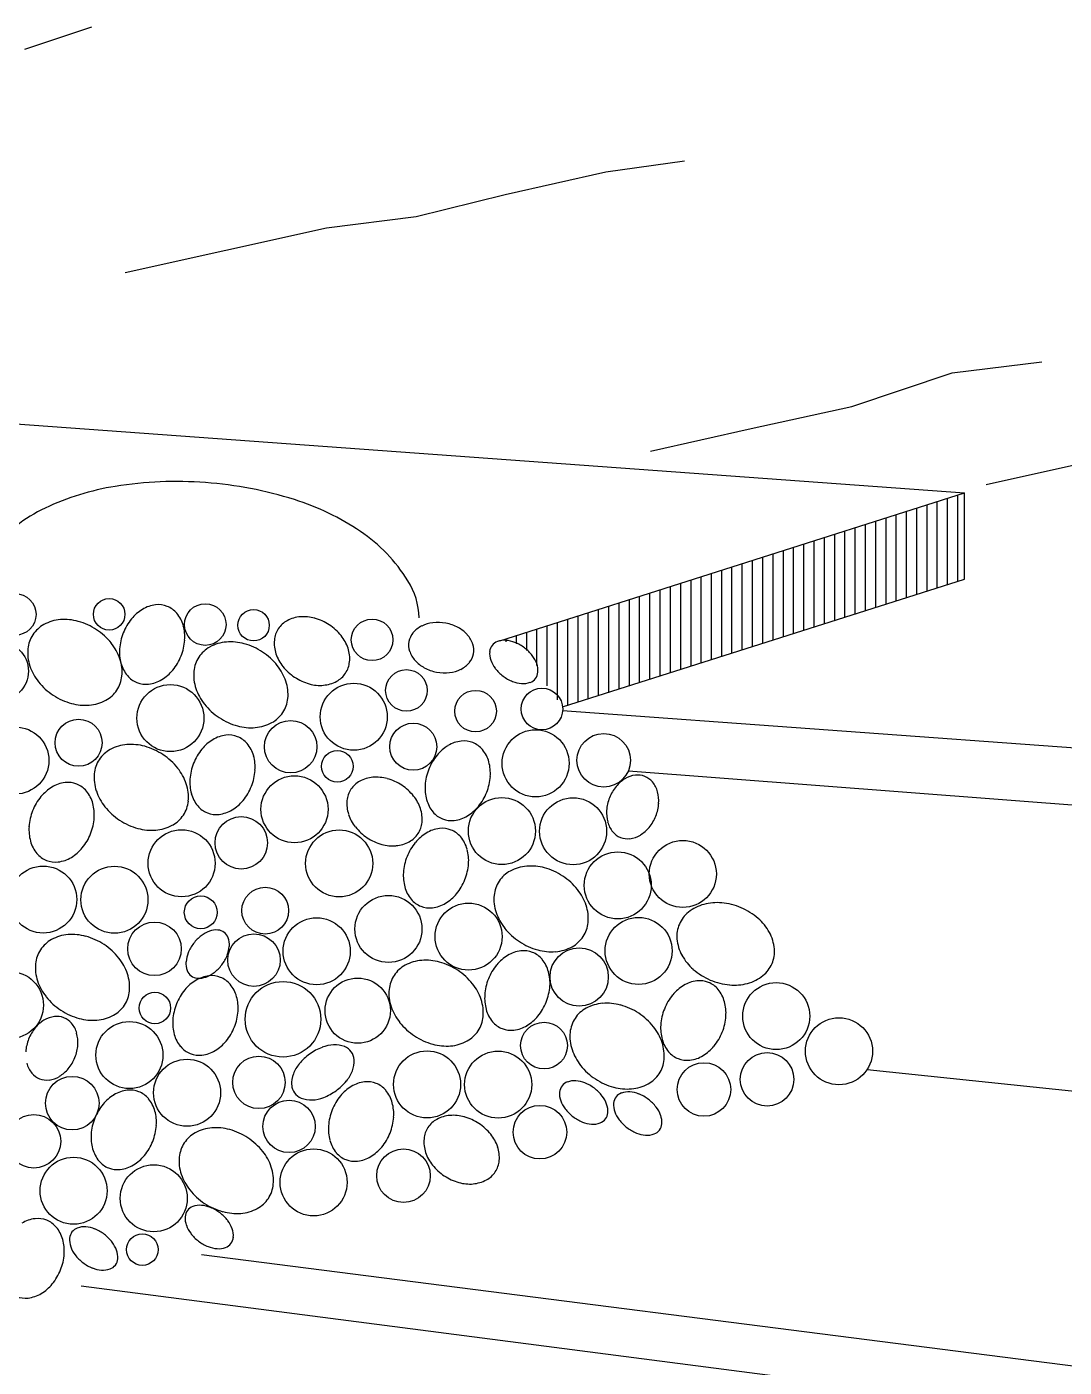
# Paper-space layout 'ESC' of a CAD drawing. Header units: feet, sheet in inches. Extents: x -1.2 to 33.8, y 0.1 to 22.9.
# Drawn here: x 29.495 to 30.417, y 6.179 to 7.371 of the extents above; entities that cross this region are included whole.
import ezdxf

# ---------------------------------------------------------------- set-up
doc = ezdxf.new("R2010")
doc.units = ezdxf.units.FT
doc.header["$MEASUREMENT"] = 0
doc.layers.add('TBLK', color=7, linetype='Continuous')

# ---------------------------------------------------------------- blocks, each defined once
blk = doc.blocks.new('ESC DET')
at = {"layer": 'TBLK'}
for p, q in [((31.1455, 7.8597), (31.2052, 7.8797)), ((31.6618, 7.7506), (31.7317, 7.7605)), ((31.5724, 7.7306), (31.6618, 7.7506)), ((31.4932, 7.7109), (31.5724, 7.7306)), ((31.2348, 7.6613), (31.4136, 7.701)), ((31.4136, 7.701), (31.4932, 7.7109)), ((30.3327, 7.5851), (31.9806, 7.4651)), ((31.9697, 7.5719), (32.0494, 7.5818)), ((31.8804, 7.5421), (31.9697, 7.5719)), ((31.791, 7.5223), (31.8804, 7.5421)), ((31.7016, 7.5023), (31.791, 7.5223)), ((31.9998, 7.4725), (32.0892, 7.4925)), ((31.5676, 7.3337), (31.9806, 7.4651)), ((31.9747, 7.3867), (31.9747, 7.4633)), ((31.9806, 7.3885), (31.9806, 7.4651)), ((31.9382, 7.3751), (31.9382, 7.4516)), ((31.9474, 7.378), (31.9474, 7.4545)), ((31.9565, 7.3809), (31.9565, 7.4574)), ((31.9656, 7.3838), (31.9656, 7.4603)), ((31.9018, 7.3634), (31.9018, 7.44)), ((31.9109, 7.3663), (31.9109, 7.4429)), ((31.92, 7.3692), (31.92, 7.4458)), ((31.9291, 7.3721), (31.9291, 7.4487)), ((31.8653, 7.3518), (31.8653, 7.4284)), ((31.8744, 7.3547), (31.8744, 7.4313)), ((31.8835, 7.3576), (31.8835, 7.4342)), ((31.8926, 7.3605), (31.8926, 7.4371)), ((31.8197, 7.3373), (31.8197, 7.4139)), ((31.8288, 7.3402), (31.8288, 7.4168)), ((31.8379, 7.3431), (31.8379, 7.4197)), ((31.847, 7.346), (31.847, 7.4226)), ((31.8561, 7.3489), (31.8561, 7.4255)), ((31.7832, 7.3257), (31.7832, 7.4023)), ((31.7923, 7.3286), (31.7923, 7.4052)), ((31.8014, 7.3315), (31.8014, 7.4081)), ((31.8105, 7.3344), (31.8105, 7.411)), ((31.7467, 7.3141), (31.7467, 7.3907)), ((31.7558, 7.317), (31.7558, 7.3936)), ((31.7649, 7.3199), (31.7649, 7.3965)), ((31.774, 7.3228), (31.774, 7.3994)), ((31.6235, 7.2749), (31.9806, 7.3885)), ((31.7102, 7.3025), (31.7102, 7.379)), ((31.7193, 7.3054), (31.7193, 7.3819)), ((31.7284, 7.3083), (31.7284, 7.3848)), ((31.7376, 7.3112), (31.7376, 7.3878)), ((31.6737, 7.2908), (31.6737, 7.3674)), ((31.6828, 7.2937), (31.6828, 7.3703)), ((31.6919, 7.2966), (31.6919, 7.3732)), ((31.7011, 7.2996), (31.7011, 7.3761)), ((31.6372, 7.2792), (31.6372, 7.3558)), ((31.6463, 7.2821), (31.6463, 7.3587)), ((31.6555, 7.285), (31.6555, 7.3616)), ((31.6646, 7.2879), (31.6646, 7.3645)), ((31.6007, 7.3116), (31.6007, 7.3442)), ((31.6098, 7.2937), (31.6098, 7.3471)), ((31.619, 7.2811), (31.619, 7.35)), ((31.6281, 7.2763), (31.6281, 7.3529)), ((31.5734, 7.3327), (31.5734, 7.3355)), ((31.5825, 7.3311), (31.5825, 7.3384)), ((31.5916, 7.325), (31.5916, 7.3413)), ((31.6235, 7.2716), (32.8505, 7.1823)), ((31.6819, 7.2179), (32.8505, 7.1286)), ((31.894, 6.9523), (32.8505, 6.8531)), ((31.3027, 6.7878), (32.8505, 6.59)), ((31.1955, 6.7601), (32.8505, 6.5457))]:
    blk.add_line(p, q, dxfattribs=at)
for centre, radius in [((31.137, 7.3571), 0.0185), ((31.2205, 7.3572), 0.014), ((31.3059, 7.3481), 0.0185), ((31.3488, 7.3475), 0.014), ((31.4542, 7.3345), 0.0185), ((31.1222, 7.3067), 0.0265), ((31.4847, 7.2895), 0.0185), ((31.2749, 7.2649), 0.0298), ((31.4379, 7.2661), 0.0298), ((31.5461, 7.2711), 0.0185), ((31.6051, 7.273), 0.0185), ((31.1933, 7.243), 0.0209), ((31.3818, 7.2395), 0.0233), ((31.4907, 7.2395), 0.0209), ((31.1371, 7.2272), 0.0298), ((31.5995, 7.2247), 0.0298), ((31.66, 7.2274), 0.0238), ((31.4233, 7.222), 0.014), ((31.3852, 7.1838), 0.0298), ((31.5695, 7.1645), 0.0298), ((31.6328, 7.1643), 0.0298), ((31.3379, 7.154), 0.0233), ((31.2849, 7.1358), 0.0298), ((31.4249, 7.1357), 0.0298), ((31.7303, 7.1263), 0.0298), ((31.6725, 7.1162), 0.0298), ((31.1619, 7.1036), 0.0298), ((31.2252, 7.1034), 0.0298), ((31.3019, 7.0922), 0.0146), ((31.3592, 7.0937), 0.0208), ((31.4687, 7.0774), 0.0298), ((31.5399, 7.0706), 0.0298), ((31.2608, 7.0597), 0.0238), ((31.4049, 7.0576), 0.0298), ((31.691, 7.0579), 0.0298), ((31.3492, 7.0497), 0.0233), ((31.6382, 7.0347), 0.0259), ((31.1323, 7.0097), 0.0298), ((31.4414, 7.0048), 0.029), ((31.2611, 7.0071), 0.014), ((31.375, 6.9971), 0.0336), ((31.8133, 6.9999), 0.0298), ((31.8691, 6.9687), 0.0298), ((31.2385, 6.9653), 0.0298), ((31.607, 6.9737), 0.0208), ((31.2897, 6.9318), 0.0298), ((31.3536, 6.941), 0.0233), ((31.503, 6.9392), 0.0298), ((31.5662, 6.939), 0.0298), ((31.8052, 6.9437), 0.0238), ((31.7491, 6.9347), 0.0238), ((31.1877, 6.9225), 0.0238), ((31.3804, 6.9018), 0.0233), ((31.6033, 6.8967), 0.0238), ((31.1536, 6.8886), 0.0238), ((31.4022, 6.8521), 0.0298), ((31.4821, 6.858), 0.0238), ((31.1889, 6.8446), 0.0298), ((31.2601, 6.8379), 0.0298), ((31.25, 6.7923), 0.014)]:
    blk.add_circle(centre, radius, dxfattribs=at)
for centre, radius, start, end in [((31.2805, 7.128), 0.3473, 85.7562, 99.0401), ((31.2805, 7.128), 0.3473, 72.4723, 85.7562), ((31.2618, 7.2454), 0.2284, 99.0401, 115.4385), ((31.2258, 7.3212), 0.1445, 115.4385, 139.7497), ((31.3163, 7.2414), 0.2284, 56.0739, 72.4723), ((31.3631, 7.311), 0.1445, 31.7627, 56.0739), ((31.429, 7.3517), 0.0671, 2.0551, 31.7627), ((31.2695, 7.3295), 0.0375, 121.1501, 140.8811), ((31.2654, 7.3363), 0.0296, 96.9668, 121.1501), ((31.2643, 7.3446), 0.0212, 68.3117, 96.9668), ((31.2643, 7.3446), 0.0212, 39.6566, 68.3117), ((31.2579, 7.3393), 0.0296, 15.4734, 39.6566), ((31.3928, 7.3256), 0.0295, 94.5496, 118.6246), ((31.3934, 7.3185), 0.0366, 74.4989, 94.5496), ((31.1756, 7.3239), 0.0275, 118.6246, 146.5917), ((31.1801, 7.3157), 0.0369, 94.5496, 118.6246), ((31.1808, 7.3069), 0.0457, 74.4989, 94.5496), ((31.1778, 7.2958), 0.0572, 56.5917, 74.4989), ((31.1778, 7.2958), 0.0572, 38.6845, 56.5917), ((31.2776, 7.3229), 0.048, 140.8811, 158.3117), ((31.2502, 7.3371), 0.0375, 355.7424, 15.4734), ((31.3892, 7.3322), 0.022, 146.5917, 174.5588), ((31.3892, 7.3322), 0.022, 118.6246, 146.5917), ((31.3909, 7.3097), 0.0457, 56.5917, 74.4989), ((31.3909, 7.3097), 0.0457, 38.6845, 56.5917), ((31.5088, 7.3256), 0.0237, 116.4332, 140.6164), ((31.5116, 7.3199), 0.03, 96.7021, 116.4332), ((31.5126, 7.3116), 0.0384, 79.2715, 96.7021), ((31.5126, 7.3116), 0.0384, 61.8409, 79.2715), ((31.5165, 7.319), 0.03, 42.1098, 61.8409), ((31.1756, 7.3239), 0.0275, 146.5917, 174.5588), ((31.1867, 7.303), 0.0457, 18.6338, 38.6845), ((31.2776, 7.3229), 0.048, 158.3117, 175.7424), ((31.2398, 7.3379), 0.048, 338.3117, 355.7424), ((31.3276, 7.2958), 0.0369, 94.5496, 118.6246), ((31.3283, 7.287), 0.0457, 74.4989, 94.5496), ((31.3253, 7.2759), 0.0572, 56.5917, 74.4989), ((31.3967, 7.3315), 0.0295, 174.5588, 198.6338), ((31.3981, 7.3154), 0.0366, 18.6338, 38.6845), ((31.5036, 7.3298), 0.017, 169.2715, 197.9266), ((31.5036, 7.3298), 0.017, 140.6164, 169.2715), ((31.5212, 7.3232), 0.0237, 17.9266, 42.1098), ((31.5276, 7.3253), 0.017, 349.2715, 17.9266), ((31.5691, 7.3232), 0.0105, 110.208, 142.7274), ((31.5718, 7.3159), 0.0183, 85.7391, 110.208), ((31.5712, 7.3079), 0.0262, 67.7896, 85.7391), ((31.5671, 7.2978), 0.0372, 52.7274, 67.7896), ((31.185, 7.323), 0.0369, 174.5588, 198.6338), ((31.2671, 7.3237), 0.0375, 175.7424, 195.4734), ((31.2398, 7.3379), 0.048, 320.8811, 338.3117), ((31.3231, 7.304), 0.0275, 146.5917, 174.5588), ((31.3231, 7.304), 0.0275, 118.6246, 146.5917), ((31.3253, 7.2759), 0.0572, 38.6845, 56.5917), ((31.4034, 7.3337), 0.0366, 198.6338, 218.6845), ((31.4048, 7.3177), 0.0295, 354.5588, 18.6338), ((31.51, 7.3319), 0.0237, 197.9266, 222.1098), ((31.5276, 7.3253), 0.017, 320.6164, 349.2715), ((31.5769, 7.3226), 0.0183, 175.2468, 199.7156), ((31.5691, 7.3232), 0.0105, 142.7274, 175.2468), ((31.5671, 7.2978), 0.0372, 37.6651, 52.7274), ((31.5758, 7.3045), 0.0262, 19.7156, 37.6651), ((31.1933, 7.3258), 0.0457, 198.6338, 218.6845), ((31.1951, 7.3058), 0.0369, 354.5588, 18.6338), ((31.2595, 7.3216), 0.0296, 195.4734, 219.6566), ((31.2479, 7.3313), 0.0375, 301.1501, 320.8811), ((31.3325, 7.3031), 0.0369, 174.5588, 198.6338), ((31.3342, 7.2831), 0.0457, 18.6338, 38.6845), ((31.4105, 7.3394), 0.0457, 218.6845, 236.5917), ((31.4122, 7.317), 0.022, 326.5917, 354.5588), ((31.5147, 7.3362), 0.03, 222.1098, 241.8409), ((31.5186, 7.3435), 0.0384, 241.8409, 259.2715), ((31.5196, 7.3352), 0.03, 276.7021, 296.4332), ((31.5224, 7.3295), 0.0237, 296.4332, 320.6164), ((31.5844, 7.3252), 0.0262, 199.7156, 217.6651), ((31.5931, 7.3319), 0.0372, 217.6651, 232.7274), ((31.5833, 7.3072), 0.0183, 355.2468, 19.7156), ((31.2023, 7.333), 0.0572, 218.6845, 236.5917), ((31.2044, 7.3049), 0.0275, 326.5917, 354.5588), ((31.253, 7.3162), 0.0212, 219.6566, 248.3117), ((31.253, 7.3162), 0.0212, 248.3117, 276.9668), ((31.252, 7.3245), 0.0296, 276.9668, 301.1501), ((31.3426, 7.2859), 0.0369, 354.5588, 18.6338), ((31.4105, 7.3394), 0.0457, 236.5917, 254.4989), ((31.4081, 7.3306), 0.0366, 254.4989, 274.5496), ((31.4086, 7.3236), 0.0295, 274.5496, 298.6246), ((31.4122, 7.317), 0.022, 298.6246, 326.5917), ((31.5186, 7.3435), 0.0384, 259.2715, 276.7021), ((31.5931, 7.3319), 0.0372, 232.7274, 247.7896), ((31.5889, 7.3218), 0.0262, 247.7896, 265.7391), ((31.5883, 7.3139), 0.0183, 265.7391, 290.208), ((31.591, 7.3065), 0.0105, 290.208, 322.7274), ((31.591, 7.3065), 0.0105, 322.7274, 355.2468), ((31.2023, 7.333), 0.0572, 236.5917, 254.4989), ((31.2044, 7.3049), 0.0275, 298.6246, 326.5917), ((31.3408, 7.3059), 0.0457, 198.6338, 218.6845), ((31.1992, 7.322), 0.0457, 254.4989, 274.5496), ((31.1999, 7.3132), 0.0369, 274.5496, 298.6246), ((31.3498, 7.3131), 0.0572, 218.6845, 236.5917), ((31.3519, 7.285), 0.0275, 326.5917, 354.5588), ((31.3498, 7.3131), 0.0572, 236.5917, 254.4989), ((31.3474, 7.2933), 0.0369, 274.5496, 298.6246), ((31.3519, 7.285), 0.0275, 298.6246, 326.5917), ((31.3279, 7.2204), 0.0296, 96.9668, 121.1501), ((31.3268, 7.2287), 0.0212, 68.3117, 96.9668), ((31.3467, 7.302), 0.0457, 254.4989, 274.5496), ((31.3268, 7.2287), 0.0212, 39.6566, 68.3117), ((31.2346, 7.2128), 0.0275, 118.6246, 146.5917), ((31.2392, 7.2046), 0.0369, 94.5496, 118.6246), ((31.2399, 7.1958), 0.0457, 74.4989, 94.5496), ((31.2368, 7.1847), 0.0572, 56.5917, 74.4989), ((31.3401, 7.207), 0.048, 140.8811, 158.3117), ((31.332, 7.2136), 0.0375, 121.1501, 140.8811), ((31.3204, 7.2234), 0.0296, 15.4734, 39.6566), ((31.541, 7.2083), 0.0375, 121.1501, 140.8811), ((31.5369, 7.2151), 0.0296, 96.9668, 121.1501), ((31.5359, 7.2234), 0.0212, 68.3117, 96.9668), ((31.5359, 7.2234), 0.0212, 39.6566, 68.3117), ((31.5295, 7.218), 0.0296, 15.4734, 39.6566), ((31.2346, 7.2128), 0.0275, 146.5917, 174.5588), ((31.2368, 7.1847), 0.0572, 38.6845, 56.5917), ((31.3401, 7.207), 0.048, 158.3117, 175.7424), ((31.3127, 7.2213), 0.0375, 355.7424, 15.4734), ((31.5491, 7.2017), 0.048, 140.8811, 158.3117), ((31.5218, 7.2159), 0.0375, 355.7424, 15.4734), ((31.244, 7.2119), 0.0369, 174.5588, 198.6338), ((31.2457, 7.1919), 0.0457, 18.6338, 38.6845), ((31.3023, 7.222), 0.048, 338.3117, 355.7424), ((31.4573, 7.1829), 0.0295, 94.5496, 118.6246), ((31.4578, 7.1758), 0.0366, 74.4989, 94.5496), ((31.4554, 7.167), 0.0457, 56.5917, 74.4989), ((31.5491, 7.2017), 0.048, 158.3117, 175.7424), ((31.5114, 7.2167), 0.048, 338.3117, 355.7424), ((31.691, 7.1907), 0.0237, 96.9668, 121.1501), ((31.6902, 7.1973), 0.017, 68.3117, 96.9668), ((31.6902, 7.1973), 0.017, 39.6566, 68.3117), ((31.189, 7.1714), 0.0375, 121.1501, 140.8811), ((31.1849, 7.1782), 0.0296, 96.9668, 121.1501), ((31.1839, 7.1865), 0.0212, 68.3117, 96.9668), ((31.1839, 7.1865), 0.0212, 39.6566, 68.3117), ((31.1775, 7.1811), 0.0296, 15.4734, 39.6566), ((31.2524, 7.2147), 0.0457, 198.6338, 218.6845), ((31.2541, 7.1947), 0.0369, 354.5588, 18.6338), ((31.3297, 7.2078), 0.0375, 175.7424, 195.4734), ((31.3023, 7.222), 0.048, 320.8811, 338.3117), ((31.4537, 7.1895), 0.022, 146.5917, 174.5588), ((31.4537, 7.1895), 0.022, 118.6246, 146.5917), ((31.4554, 7.167), 0.0457, 38.6845, 56.5917), ((31.5387, 7.2025), 0.0375, 175.7424, 195.4734), ((31.7008, 7.1799), 0.0384, 140.8811, 158.3117), ((31.6943, 7.1852), 0.03, 121.1501, 140.8811), ((31.6851, 7.193), 0.0237, 15.4734, 39.6566), ((31.6789, 7.1913), 0.03, 355.7424, 15.4734), ((31.1971, 7.1648), 0.048, 140.8811, 158.3117), ((31.1698, 7.179), 0.0375, 355.7424, 15.4734), ((31.2635, 7.1938), 0.0275, 326.5917, 354.5588), ((31.322, 7.2057), 0.0296, 195.4734, 219.6566), ((31.3104, 7.2154), 0.0375, 301.1501, 320.8811), ((31.4612, 7.1888), 0.0295, 174.5588, 198.6338), ((31.4625, 7.1727), 0.0366, 18.6338, 38.6845), ((31.5311, 7.2003), 0.0296, 195.4734, 219.6566), ((31.5114, 7.2167), 0.048, 320.8811, 338.3117), ((31.7008, 7.1799), 0.0384, 158.3117, 175.7424), ((31.6706, 7.192), 0.0384, 338.3117, 355.7424), ((31.1971, 7.1648), 0.048, 158.3117, 175.7424), ((31.1594, 7.1798), 0.048, 338.3117, 355.7424), ((31.2613, 7.2219), 0.0572, 218.6845, 236.5917), ((31.2635, 7.1938), 0.0275, 298.6246, 326.5917), ((31.3156, 7.2003), 0.0212, 219.6566, 248.3117), ((31.3156, 7.2003), 0.0212, 248.3117, 276.9668), ((31.3145, 7.2087), 0.0296, 276.9668, 301.1501), ((31.4678, 7.191), 0.0366, 198.6338, 218.6845), ((31.4692, 7.175), 0.0295, 354.5588, 18.6338), ((31.5246, 7.195), 0.0212, 219.6566, 248.3117), ((31.5246, 7.195), 0.0212, 248.3117, 276.9668), ((31.5236, 7.2033), 0.0296, 276.9668, 301.1501), ((31.5195, 7.2101), 0.0375, 301.1501, 320.8811), ((31.6925, 7.1806), 0.03, 175.7424, 195.4734), ((31.6706, 7.192), 0.0384, 320.8811, 338.3117), ((31.1867, 7.1656), 0.0375, 175.7424, 195.4734), ((31.2613, 7.2219), 0.0572, 236.5917, 254.4989), ((31.2582, 7.2109), 0.0457, 254.4989, 274.5496), ((31.2589, 7.2021), 0.0369, 274.5496, 298.6246), ((31.475, 7.1967), 0.0457, 218.6845, 236.5917), ((31.4767, 7.1743), 0.022, 326.5917, 354.5588), ((31.5176, 7.1374), 0.0296, 96.9668, 121.1501), ((31.5166, 7.1457), 0.0212, 68.3117, 96.9668), ((31.5166, 7.1457), 0.0212, 39.6566, 68.3117), ((31.6863, 7.1789), 0.0237, 195.4734, 219.6566), ((31.6812, 7.1746), 0.017, 219.6566, 248.3117), ((31.6771, 7.1867), 0.03, 301.1501, 320.8811), ((31.1791, 7.1634), 0.0296, 195.4734, 219.6566), ((31.1594, 7.1798), 0.048, 320.8811, 338.3117), ((31.475, 7.1967), 0.0457, 236.5917, 254.4989), ((31.4725, 7.1879), 0.0366, 254.4989, 274.5496), ((31.4731, 7.1809), 0.0295, 274.5496, 298.6246), ((31.5298, 7.124), 0.048, 140.8811, 158.3117), ((31.4767, 7.1743), 0.022, 298.6246, 326.5917), ((31.5217, 7.1306), 0.0375, 121.1501, 140.8811), ((31.5101, 7.1404), 0.0296, 15.4734, 39.6566), ((31.6812, 7.1746), 0.017, 248.3117, 276.9668), ((31.6804, 7.1812), 0.0237, 276.9668, 301.1501), ((31.1726, 7.1581), 0.0212, 219.6566, 248.3117), ((31.1716, 7.1664), 0.0296, 276.9668, 301.1501), ((31.1675, 7.1732), 0.0375, 301.1501, 320.8811), ((31.5298, 7.124), 0.048, 158.3117, 175.7424), ((31.5025, 7.1382), 0.0375, 355.7424, 15.4734), ((31.1726, 7.1581), 0.0212, 248.3117, 276.9668), ((31.492, 7.139), 0.048, 338.3117, 355.7424), ((31.59, 7.1048), 0.0275, 118.6246, 146.5917), ((31.5945, 7.0965), 0.0369, 94.5496, 118.6246), ((31.5952, 7.0877), 0.0457, 74.4989, 94.5496), ((31.5921, 7.0767), 0.0572, 56.5917, 74.4989), ((31.5194, 7.1248), 0.0375, 175.7424, 195.4734), ((31.492, 7.139), 0.048, 320.8811, 338.3117), ((31.59, 7.1048), 0.0275, 146.5917, 174.5588), ((31.5921, 7.0767), 0.0572, 38.6845, 56.5917), ((31.5117, 7.1227), 0.0296, 195.4734, 219.6566), ((31.5053, 7.1173), 0.0212, 219.6566, 248.3117), ((31.5001, 7.1324), 0.0375, 301.1501, 320.8811), ((31.5993, 7.1039), 0.0369, 174.5588, 198.6338), ((31.6011, 7.0838), 0.0457, 18.6338, 38.6845), ((31.5053, 7.1173), 0.0212, 248.3117, 276.9668), ((31.5042, 7.1256), 0.0296, 276.9668, 301.1501), ((31.6077, 7.1067), 0.0457, 198.6338, 218.6845), ((31.6094, 7.0867), 0.0369, 354.5588, 18.6338), ((31.7525, 7.0709), 0.0275, 128.8653, 156.8323), ((31.7585, 7.0636), 0.0369, 104.7902, 128.8653), ((31.7607, 7.0551), 0.0457, 84.7395, 104.7902), ((31.7596, 7.0437), 0.0572, 66.8323, 84.7395), ((31.7596, 7.0437), 0.0572, 48.9251, 66.8323), ((31.6188, 7.0858), 0.0275, 326.5917, 354.5588), ((31.7525, 7.0709), 0.0275, 156.8323, 184.7994), ((31.7672, 7.0523), 0.0457, 28.8744, 48.9251), ((31.1869, 7.0356), 0.0369, 94.5496, 118.6246), ((31.1876, 7.0268), 0.0457, 74.4989, 94.5496), ((31.1845, 7.0158), 0.0572, 56.5917, 74.4989), ((31.3251, 7.042), 0.0372, 127.6651, 142.7274), ((31.3184, 7.0507), 0.0262, 109.7156, 127.6651), ((31.3157, 7.0582), 0.0183, 85.2468, 109.7156), ((31.3164, 7.066), 0.0105, 52.7274, 85.2468), ((31.3164, 7.066), 0.0105, 20.208, 52.7274), ((31.3091, 7.0633), 0.0183, 355.7391, 20.208), ((31.6166, 7.1139), 0.0572, 218.6845, 236.5917), ((31.6188, 7.0858), 0.0275, 298.6246, 326.5917), ((31.7619, 7.0717), 0.0369, 184.7994, 208.8744), ((31.7749, 7.0566), 0.0369, 4.7994, 28.8744), ((31.1824, 7.0438), 0.0275, 146.5917, 174.5588), ((31.1824, 7.0438), 0.0275, 118.6246, 146.5917), ((31.1845, 7.0158), 0.0572, 38.6845, 56.5917), ((31.3251, 7.042), 0.0372, 142.7274, 157.7896), ((31.3011, 7.0639), 0.0262, 337.7896, 355.7391), ((31.5899, 7.0286), 0.0296, 96.9668, 121.1501), ((31.6166, 7.1139), 0.0572, 236.5917, 254.4989), ((31.5889, 7.0369), 0.0212, 68.3117, 96.9668), ((31.5889, 7.0369), 0.0212, 39.6566, 68.3117), ((31.6136, 7.1028), 0.0457, 254.4989, 274.5496), ((31.6143, 7.094), 0.0369, 274.5496, 298.6246), ((31.7843, 7.0574), 0.0275, 336.8323, 4.7994), ((31.1918, 7.043), 0.0369, 174.5588, 198.6338), ((31.1935, 7.0229), 0.0457, 18.6338, 38.6845), ((31.315, 7.0462), 0.0262, 157.7896, 175.7391), ((31.307, 7.0468), 0.0183, 175.7391, 200.208), ((31.291, 7.068), 0.0372, 307.6651, 322.7274), ((31.291, 7.068), 0.0372, 322.7274, 337.7896), ((31.4967, 7.021), 0.0275, 118.6246, 146.5917), ((31.5012, 7.0127), 0.0369, 94.5496, 118.6246), ((31.5019, 7.0039), 0.0457, 74.4989, 94.5496), ((31.4988, 6.9929), 0.0572, 56.5917, 74.4989), ((31.6021, 7.0152), 0.048, 140.8811, 158.3117), ((31.594, 7.0218), 0.0375, 121.1501, 140.8811), ((31.5824, 7.0315), 0.0296, 15.4734, 39.6566), ((31.7696, 7.076), 0.0457, 208.8744, 228.9251), ((31.7843, 7.0574), 0.0275, 308.8653, 336.8323), ((31.2018, 7.0257), 0.0369, 354.5588, 18.6338), ((31.2997, 7.0441), 0.0105, 200.208, 232.7274), ((31.2997, 7.0441), 0.0105, 232.7274, 265.2468), ((31.3127, 7.0063), 0.0296, 96.9668, 121.1501), ((31.3004, 7.0519), 0.0183, 265.2468, 289.7156), ((31.2977, 7.0593), 0.0262, 289.7156, 307.6651), ((31.3117, 7.0147), 0.0212, 68.3117, 96.9668), ((31.3117, 7.0147), 0.0212, 39.6566, 68.3117), ((31.4967, 7.021), 0.0275, 146.5917, 174.5588), ((31.4988, 6.9929), 0.0572, 38.6845, 56.5917), ((31.6021, 7.0152), 0.048, 158.3117, 175.7424), ((31.5748, 7.0294), 0.0375, 355.7424, 15.4734), ((31.7772, 7.0846), 0.0572, 228.9251, 246.8323), ((31.7784, 7.0647), 0.0369, 284.7902, 308.8653), ((31.2001, 7.0458), 0.0457, 198.6338, 218.6845), ((31.2112, 7.0248), 0.0275, 326.5917, 354.5588), ((31.3249, 6.993), 0.048, 140.8811, 158.3117), ((31.3168, 6.9996), 0.0375, 121.1501, 140.8811), ((31.3052, 7.0093), 0.0296, 15.4734, 39.6566), ((31.506, 7.0201), 0.0369, 174.5588, 198.6338), ((31.5078, 7.0001), 0.0457, 18.6338, 38.6845), ((31.5643, 7.0302), 0.048, 338.3117, 355.7424), ((31.7504, 6.9951), 0.0375, 121.1501, 140.8811), ((31.7463, 7.0019), 0.0296, 96.9668, 121.1501), ((31.7453, 7.0102), 0.0212, 68.3117, 96.9668), ((31.7453, 7.0102), 0.0212, 39.6566, 68.3117), ((31.7772, 7.0846), 0.0572, 246.8323, 264.7395), ((31.7388, 7.0048), 0.0296, 15.4734, 39.6566), ((31.7761, 7.0732), 0.0457, 264.7395, 284.7902), ((31.2091, 7.0529), 0.0572, 218.6845, 236.5917), ((31.2112, 7.0248), 0.0275, 298.6246, 326.5917), ((31.3249, 6.993), 0.048, 158.3117, 175.7424), ((31.2976, 7.0072), 0.0375, 355.7424, 15.4734), ((31.5161, 7.0029), 0.0369, 354.5588, 18.6338), ((31.5917, 7.016), 0.0375, 175.7424, 195.4734), ((31.5643, 7.0302), 0.048, 320.8811, 338.3117), ((31.662, 6.9745), 0.0369, 94.5496, 118.6246), ((31.6627, 6.9657), 0.0457, 74.4989, 94.5496), ((31.6596, 6.9547), 0.0572, 56.5917, 74.4989), ((31.7585, 6.9885), 0.048, 140.8811, 158.3117), ((31.7312, 7.0027), 0.0375, 355.7424, 15.4734), ((31.1748, 6.976), 0.0237, 96.9668, 121.1501), ((31.174, 6.9827), 0.017, 68.3117, 96.9668), ((31.2091, 7.0529), 0.0572, 236.5917, 254.4989), ((31.174, 6.9827), 0.017, 39.6566, 68.3117), ((31.206, 7.0419), 0.0457, 254.4989, 274.5496), ((31.2067, 7.0331), 0.0369, 274.5496, 298.6246), ((31.3145, 6.9937), 0.0375, 175.7424, 195.4734), ((31.2872, 7.008), 0.048, 338.3117, 355.7424), ((31.5144, 7.0229), 0.0457, 198.6338, 218.6845), ((31.5255, 7.002), 0.0275, 326.5917, 354.5588), ((31.584, 7.0138), 0.0296, 195.4734, 219.6566), ((31.5724, 7.0236), 0.0375, 301.1501, 320.8811), ((31.6575, 6.9828), 0.0275, 146.5917, 174.5588), ((31.6575, 6.9828), 0.0275, 118.6246, 146.5917), ((31.6596, 6.9547), 0.0572, 38.6845, 56.5917), ((31.7585, 6.9885), 0.048, 158.3117, 175.7424), ((31.7208, 7.0035), 0.048, 338.3117, 355.7424), ((31.1846, 6.9653), 0.0384, 140.8811, 158.3117), ((31.1781, 6.9706), 0.03, 121.1501, 140.8811), ((31.1689, 6.9784), 0.0237, 15.4734, 39.6566), ((31.1627, 6.9767), 0.03, 355.7424, 15.4734), ((31.2872, 7.008), 0.048, 320.8811, 338.3117), ((31.5233, 7.0301), 0.0572, 218.6845, 236.5917), ((31.5255, 7.002), 0.0275, 298.6246, 326.5917), ((31.5776, 7.0085), 0.0212, 219.6566, 248.3117), ((31.5776, 7.0085), 0.0212, 248.3117, 276.9668), ((31.5766, 7.0168), 0.0296, 276.9668, 301.1501), ((31.6668, 6.9819), 0.0369, 174.5588, 198.6338), ((31.6686, 6.9618), 0.0457, 18.6338, 38.6845), ((31.7481, 6.9892), 0.0375, 175.7424, 195.4734), ((31.7208, 7.0035), 0.048, 320.8811, 338.3117), ((31.1846, 6.9653), 0.0384, 158.3117, 175.7424), ((31.1544, 6.9773), 0.0384, 338.3117, 355.7424), ((31.3068, 6.9916), 0.0296, 195.4734, 219.6566), ((31.3004, 6.9863), 0.0212, 219.6566, 248.3117), ((31.2953, 7.0014), 0.0375, 301.1501, 320.8811), ((31.4218, 6.9405), 0.0339, 93.0087, 110.8898), ((31.4212, 6.9509), 0.0235, 68.539, 93.0087), ((31.4249, 6.9604), 0.0133, 35.869, 68.539), ((31.5233, 7.0301), 0.0572, 236.5917, 254.4989), ((31.5203, 7.019), 0.0457, 254.4989, 274.5496), ((31.521, 7.0102), 0.0369, 274.5496, 298.6246), ((31.6769, 6.9646), 0.0369, 354.5588, 18.6338), ((31.7405, 6.9871), 0.0296, 195.4734, 219.6566), ((31.7289, 6.9969), 0.0375, 301.1501, 320.8811), ((31.1544, 6.9773), 0.0384, 320.8811, 338.3117), ((31.3004, 6.9863), 0.0212, 248.3117, 276.9668), ((31.2994, 6.9946), 0.0296, 276.9668, 301.1501), ((31.4268, 6.9272), 0.0481, 125.869, 140.8482), ((31.4268, 6.9272), 0.0481, 110.8898, 125.869), ((31.4249, 6.9604), 0.0133, 3.199, 35.869), ((31.4148, 6.9598), 0.0235, 338.7294, 3.199), ((31.6752, 6.9847), 0.0457, 198.6338, 218.6845), ((31.6863, 6.9638), 0.0275, 326.5917, 354.5588), ((31.734, 6.9818), 0.0212, 219.6566, 248.3117), ((31.734, 6.9818), 0.0212, 248.3117, 276.9668), ((31.733, 6.9901), 0.0296, 276.9668, 301.1501), ((31.1701, 6.9643), 0.0237, 195.4734, 219.6566), ((31.165, 6.96), 0.017, 219.6566, 248.3117), ((31.1609, 6.9721), 0.03, 301.1501, 320.8811), ((31.4158, 6.9362), 0.0339, 140.8482, 158.7294), ((31.4051, 6.9636), 0.0339, 320.8482, 338.7294), ((31.6841, 6.9918), 0.0572, 218.6845, 236.5917), ((31.165, 6.96), 0.017, 248.3117, 276.9668), ((31.1642, 6.9666), 0.0237, 276.9668, 301.1501), ((31.4061, 6.94), 0.0235, 158.7294, 183.199), ((31.396, 6.9394), 0.0133, 183.199, 215.869), ((31.394, 6.9726), 0.0481, 305.869, 320.8482), ((31.4551, 6.9053), 0.0375, 121.1501, 140.8811), ((31.451, 6.9121), 0.0296, 96.9668, 121.1501), ((31.45, 6.9204), 0.0212, 68.3117, 96.9668), ((31.45, 6.9204), 0.0212, 39.6566, 68.3117), ((31.6313, 6.9315), 0.0105, 142.7274, 175.2468), ((31.6313, 6.9315), 0.0105, 110.208, 142.7274), ((31.634, 6.9241), 0.0183, 85.7391, 110.208), ((31.6334, 6.9162), 0.0262, 67.7896, 85.7391), ((31.6292, 6.9061), 0.0372, 52.7274, 67.7896), ((31.6841, 6.9918), 0.0572, 236.5917, 254.4989), ((31.6818, 6.972), 0.0369, 274.5496, 298.6246), ((31.6863, 6.9638), 0.0275, 298.6246, 326.5917), ((31.2442, 6.8979), 0.0375, 121.1501, 140.8811), ((31.2401, 6.9046), 0.0296, 96.9668, 121.1501), ((31.2391, 6.913), 0.0212, 68.3117, 96.9668), ((31.2391, 6.913), 0.0212, 39.6566, 68.3117), ((31.2326, 6.9076), 0.0296, 15.4734, 39.6566), ((31.396, 6.9394), 0.0133, 215.869, 248.539), ((31.3997, 6.9489), 0.0235, 248.539, 273.0087), ((31.3991, 6.9592), 0.0339, 273.0087, 290.8898), ((31.394, 6.9726), 0.0481, 290.8898, 305.869), ((31.4633, 6.8987), 0.048, 140.8811, 158.3117), ((31.4436, 6.915), 0.0296, 15.4734, 39.6566), ((31.639, 6.9308), 0.0183, 175.2468, 199.7156), ((31.6292, 6.9061), 0.0372, 37.6651, 52.7274), ((31.6379, 6.9128), 0.0262, 19.7156, 37.6651), ((31.6811, 6.9808), 0.0457, 254.4989, 274.5496), ((31.6793, 6.9217), 0.0105, 142.7274, 175.2468), ((31.6793, 6.9217), 0.0105, 110.208, 142.7274), ((31.682, 6.9143), 0.0183, 85.7391, 110.208), ((31.6814, 6.9064), 0.0262, 67.7896, 85.7391), ((31.6772, 6.8963), 0.0372, 52.7274, 67.7896), ((31.6772, 6.8963), 0.0372, 37.6651, 52.7274), ((31.2523, 6.8913), 0.048, 140.8811, 158.3117), ((31.225, 6.9055), 0.0375, 355.7424, 15.4734), ((31.4633, 6.8987), 0.048, 158.3117, 175.7424), ((31.4359, 6.9129), 0.0375, 355.7424, 15.4734), ((31.6465, 6.9335), 0.0262, 199.7156, 217.6651), ((31.6552, 6.9402), 0.0372, 217.6651, 232.7274), ((31.6532, 6.9148), 0.0105, 322.7274, 355.2468), ((31.6454, 6.9154), 0.0183, 355.2468, 19.7156), ((31.687, 6.921), 0.0183, 175.2468, 199.7156), ((31.6945, 6.9237), 0.0262, 199.7156, 217.6651), ((31.6859, 6.903), 0.0262, 19.7156, 37.6651), ((31.2523, 6.8913), 0.048, 158.3117, 175.7424), ((31.2146, 6.9063), 0.048, 338.3117, 355.7424), ((31.4528, 6.8995), 0.0375, 175.7424, 195.4734), ((31.4255, 6.9137), 0.048, 338.3117, 355.7424), ((31.5222, 6.8888), 0.022, 118.6246, 146.5917), ((31.5258, 6.8822), 0.0295, 94.5496, 118.6246), ((31.5264, 6.8751), 0.0366, 74.4989, 94.5496), ((31.5239, 6.8663), 0.0457, 56.5917, 74.4989), ((31.5239, 6.8663), 0.0457, 38.6845, 56.5917), ((31.6552, 6.9402), 0.0372, 232.7274, 247.7896), ((31.651, 6.93), 0.0262, 247.7896, 265.7391), ((31.6505, 6.9221), 0.0183, 265.7391, 290.208), ((31.6532, 6.9148), 0.0105, 290.208, 322.7274), ((31.7032, 6.9304), 0.0372, 217.6651, 232.7274), ((31.7012, 6.905), 0.0105, 322.7274, 355.2468), ((31.6934, 6.9056), 0.0183, 355.2468, 19.7156), ((31.2419, 6.892), 0.0375, 175.7424, 195.4734), ((31.3102, 6.872), 0.0275, 118.6246, 146.5917), ((31.3147, 6.8638), 0.0369, 94.5496, 118.6246), ((31.3154, 6.855), 0.0457, 74.4989, 94.5496), ((31.3123, 6.8439), 0.0572, 56.5917, 74.4989), ((31.3123, 6.8439), 0.0572, 38.6845, 56.5917), ((31.4452, 6.8973), 0.0296, 195.4734, 219.6566), ((31.4255, 6.9137), 0.048, 320.8811, 338.3117), ((31.5297, 6.8881), 0.0295, 174.5588, 198.6338), ((31.5222, 6.8888), 0.022, 146.5917, 174.5588), ((31.5311, 6.872), 0.0366, 18.6338, 38.6845), ((31.7032, 6.9304), 0.0372, 232.7274, 247.7896), ((31.6991, 6.9202), 0.0262, 247.7896, 265.7391), ((31.6985, 6.9123), 0.0183, 265.7391, 290.208), ((31.7012, 6.905), 0.0105, 290.208, 322.7274), ((31.2343, 6.8899), 0.0296, 195.4734, 219.6566), ((31.2146, 6.9063), 0.048, 320.8811, 338.3117), ((31.3102, 6.872), 0.0275, 146.5917, 174.5588), ((31.3213, 6.8511), 0.0457, 18.6338, 38.6845), ((31.4387, 6.892), 0.0212, 219.6566, 248.3117), ((31.4336, 6.9071), 0.0375, 301.1501, 320.8811), ((31.5364, 6.8903), 0.0366, 198.6338, 218.6845), ((31.5378, 6.8743), 0.0295, 354.5588, 18.6338), ((31.2278, 6.8846), 0.0212, 219.6566, 248.3117), ((31.2268, 6.8929), 0.0296, 276.9668, 301.1501), ((31.2227, 6.8997), 0.0375, 301.1501, 320.8811), ((31.3195, 6.8711), 0.0369, 174.5588, 198.6338), ((31.3296, 6.8539), 0.0369, 354.5588, 18.6338), ((31.4387, 6.892), 0.0212, 248.3117, 276.9668), ((31.4377, 6.9003), 0.0296, 276.9668, 301.1501), ((31.5435, 6.896), 0.0457, 218.6845, 236.5917), ((31.5453, 6.8736), 0.022, 326.5917, 354.5588), ((31.2278, 6.8846), 0.0212, 248.3117, 276.9668), ((31.3279, 6.8739), 0.0457, 198.6338, 218.6845), ((31.5435, 6.896), 0.0457, 236.5917, 254.4989), ((31.5416, 6.8802), 0.0295, 274.5496, 298.6246), ((31.5453, 6.8736), 0.022, 298.6246, 326.5917), ((31.3368, 6.8811), 0.0572, 218.6845, 236.5917), ((31.339, 6.853), 0.0275, 326.5917, 354.5588), ((31.5411, 6.8872), 0.0366, 254.4989, 274.5496), ((31.2985, 6.8207), 0.0105, 110.208, 142.7274), ((31.3012, 6.8134), 0.0183, 85.7391, 110.208), ((31.3006, 6.8055), 0.0262, 67.7896, 85.7391), ((31.3368, 6.8811), 0.0572, 236.5917, 254.4989), ((31.2965, 6.7953), 0.0372, 52.7274, 67.7896), ((31.339, 6.853), 0.0275, 298.6246, 326.5917), ((31.1582, 6.7904), 0.0296, 96.9668, 121.1501), ((31.1572, 6.7987), 0.0212, 68.3117, 96.9668), ((31.1572, 6.7987), 0.0212, 39.6566, 68.3117), ((31.3063, 6.8201), 0.0183, 175.2468, 199.7156), ((31.2985, 6.8207), 0.0105, 142.7274, 175.2468), ((31.2965, 6.7953), 0.0372, 37.6651, 52.7274), ((31.3338, 6.8701), 0.0457, 254.4989, 274.5496), ((31.3051, 6.802), 0.0262, 19.7156, 37.6651), ((31.3345, 6.8613), 0.0369, 274.5496, 298.6246), ((31.1507, 6.7934), 0.0296, 15.4734, 39.6566), ((31.1958, 6.8016), 0.0105, 142.7274, 175.2468), ((31.1958, 6.8016), 0.0105, 110.208, 142.7274), ((31.1985, 6.7943), 0.0183, 85.7391, 110.208), ((31.1979, 6.7863), 0.0262, 67.7896, 85.7391), ((31.1938, 6.7762), 0.0372, 52.7274, 67.7896), ((31.3138, 6.8228), 0.0262, 199.7156, 217.6651), ((31.3224, 6.8294), 0.0372, 217.6651, 232.7274), ((31.3126, 6.8047), 0.0183, 355.2468, 19.7156), ((31.1431, 6.7913), 0.0375, 355.7424, 15.4734), ((31.2036, 6.801), 0.0183, 175.2468, 199.7156), ((31.211, 6.8036), 0.0262, 199.7156, 217.6651), ((31.1938, 6.7762), 0.0372, 37.6651, 52.7274), ((31.2024, 6.7829), 0.0262, 19.7156, 37.6651), ((31.3224, 6.8294), 0.0372, 232.7274, 247.7896), ((31.3183, 6.8193), 0.0262, 247.7896, 265.7391), ((31.3177, 6.8114), 0.0183, 265.7391, 290.208), ((31.3204, 6.8041), 0.0105, 290.208, 322.7274), ((31.3204, 6.8041), 0.0105, 322.7274, 355.2468), ((31.1327, 6.792), 0.048, 338.3117, 355.7424), ((31.2197, 6.8103), 0.0372, 217.6651, 232.7274), ((31.2177, 6.7849), 0.0105, 322.7274, 355.2468), ((31.2099, 6.7856), 0.0183, 355.2468, 19.7156), ((31.1327, 6.792), 0.048, 320.8811, 338.3117), ((31.2197, 6.8103), 0.0372, 232.7274, 247.7896), ((31.2156, 6.8002), 0.0262, 247.7896, 265.7391), ((31.215, 6.7923), 0.0183, 265.7391, 290.208), ((31.2177, 6.7849), 0.0105, 290.208, 322.7274), ((31.1408, 6.7854), 0.0375, 301.1501, 320.8811), ((31.1459, 6.7703), 0.0212, 248.3117, 276.9668), ((31.1449, 6.7786), 0.0296, 276.9668, 301.1501)]:
    blk.add_arc(centre, radius, start, end, dxfattribs=at)

psp = doc.layouts.new('ESC')

# ---------------------------------------------------------------- block references
psp.add_blockref('ESC DET', (-1.6527, -0.5087))

doc.saveas('drawing.dxf')
